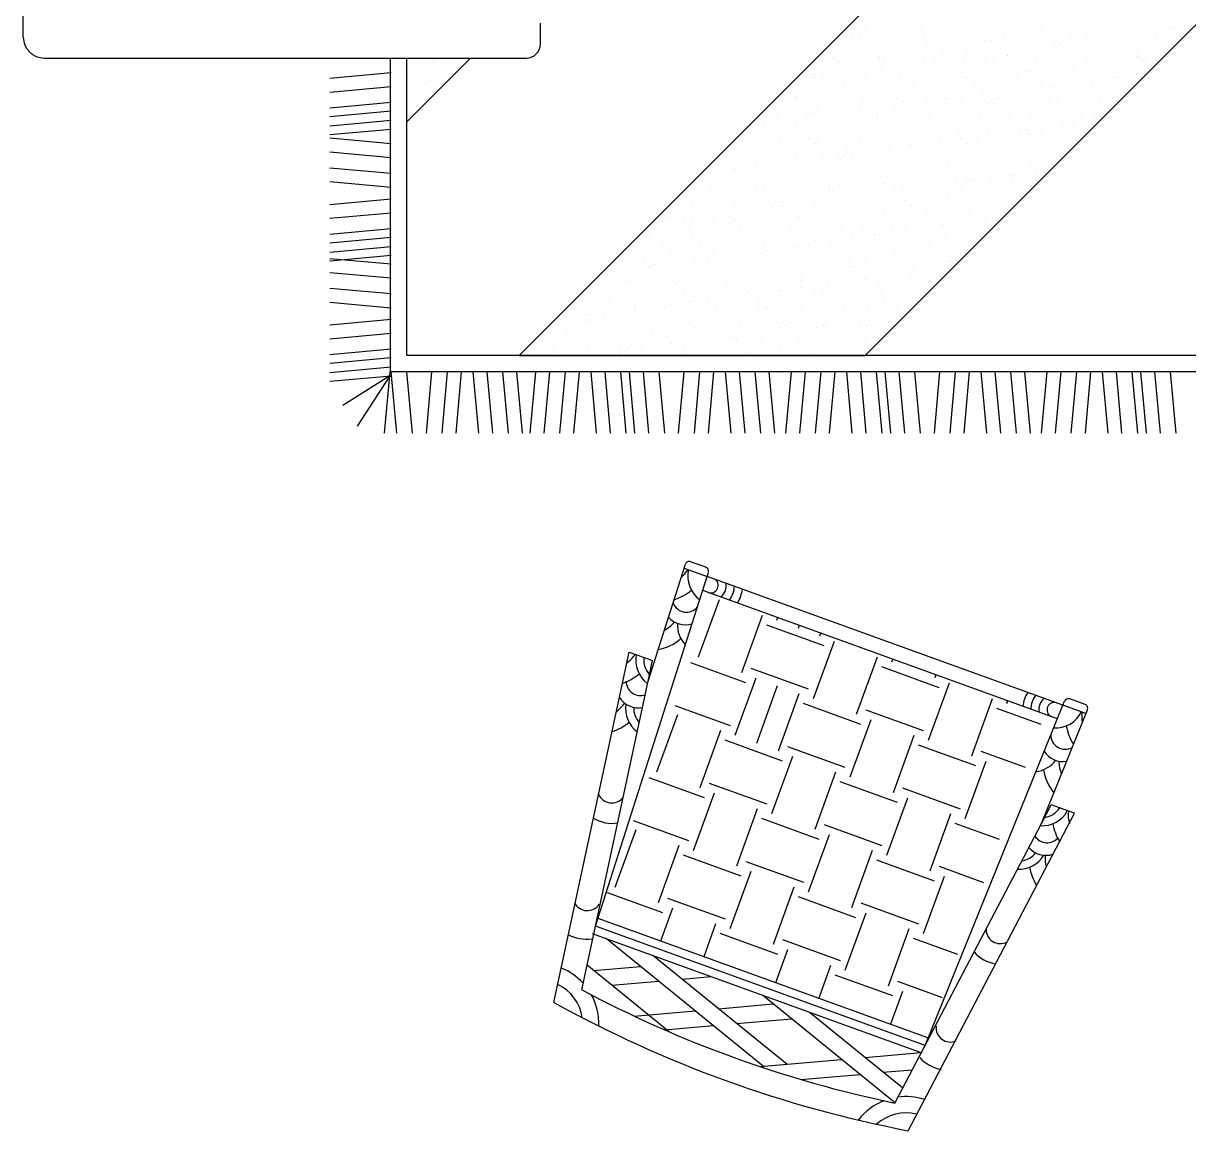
# Model space of a CAD drawing. Extents: x -42728 to 99010, y -18674 to 47645.
# Drawn here: x -37134 to -35704, y -13377 to -12019 of the extents above; entities that cross this region are included whole.
import ezdxf

# ---------------------------------------------------------------- set-up
doc = ezdxf.new("R2010")
doc.units = 0
doc.header["$LTSCALE"] = 100
doc.header["$MEASUREMENT"] = 0
doc.layers.get('0').update_dxf_attribs({"linetype": 'CONTINUOUS'})
doc.layers.add('家具', color=223, linetype='CONTINUOUS')

# ---------------------------------------------------------------- blocks, each defined once
blk = doc.blocks.new('A$C78C3025F')
at = {"layer": '家具', "color": 3}
for p, q in [((0, 1341.1), (0, 3261.1)), ((634.3, 1332.5), (634.3, 1358.3)), ((25.7, 1315.4), (617.1, 1315.4)), ((766.3, 551.4), (812.1, 694.6)), ((810.6, 690), (838.8, 679.8)), ((837.3, 691), (818.5, 697.8)), ((701.7, 250.9), (838.8, 679.8)), ((838.8, 679.8), (840.4, 684.7)), ((838.8, 679.8), (840.4, 684.7)), ((1275.1, 521.9), (838.8, 679.8)), ((1268.4, 505.2), (833.3, 662.6)), ((853.3, 651), (827.8, 580.5)), ((906.2, 631.9), (880.7, 561.4)), ((925.2, 629.4), (923.8, 625.5)), ((982.4, 594.4), (911.8, 619.9)), ((951.7, 619.8), (950.3, 615.9)), ((978.1, 610.2), (976.7, 606.4)), ((650.8, 157.2), (743.2, 586.8)), ((743.2, 586.8), (771.7, 576.5)), ((994.4, 600), (968.8, 529.5)), ((766.3, 551.4), (771.7, 576.5)), ((886.3, 549.4), (818.6, 573.9)), ((1047.3, 580.8), (1021.7, 510.3)), ((1066.3, 578.3), (1064.9, 574.5)), ((963.2, 541.5), (892.7, 567)), ((1123.4, 543.3), (1052.9, 568.8)), ((1119.2, 559.2), (1117.8, 555.3)), ((684.9, 172.8), (766.3, 551.4)), ((898.3, 555), (872.8, 484.5)), ((924.8, 545.4), (899.2, 474.9)), ((1135.4, 548.9), (1109.9, 478.4)), ((951.2, 535.8), (925.7, 465.3)), ((1188.3, 529.8), (1162.8, 459.3)), ((1302.2, 522.7), (1283.4, 529.5)), ((867.2, 496.5), (799.4, 521)), ((1027.4, 498.3), (956.8, 523.8)), ((1104.3, 490.4), (1033.7, 515.9)), ((1106, 104.5), (1275.1, 521.9)), ((1248.4, 498.1), (1193.9, 517.8)), ((1207.3, 527.3), (1205.9, 523.4)), ((1248.7, 376.8), (1305.2, 516.1)), ((1275.1, 521.9), (1277.1, 526.7)), ((1303.4, 511.7), (1275.1, 521.9)), ((802.3, 510), (776.7, 439.5)), ((1039.4, 503.9), (1013.8, 433.4)), ((855.2, 490.8), (829.6, 420.3)), ((931.3, 453.3), (860.8, 478.8)), ((1092.3, 484.8), (1066.7, 414.3)), ((1168.4, 447.3), (1097.9, 472.8)), ((943.3, 458.9), (917.8, 388.4)), ((1008.2, 445.4), (937.7, 470.9)), ((1229.3, 445.2), (1174.8, 464.9)), ((1180.4, 452.9), (1154.9, 382.4)), ((835.3, 408.3), (767.5, 432.8)), ((996.2, 439.8), (970.7, 369.3)), ((912.2, 400.4), (841.6, 425.9)), ((1072.4, 402.3), (1001.8, 427.8)), ((1149.3, 394.4), (1078.7, 419.9)), ((847.3, 413.9), (821.7, 343.4)), ((1084.4, 407.9), (1058.8, 337.4)), ((900.2, 394.8), (874.6, 324.3)), ((1085.1, 0), (1289.1, 389.2)), ((1137.3, 388.7), (1111.7, 318.2)), ((1248.7, 376.8), (1260.6, 399.5)), ((1289.1, 389.2), (1260.6, 399.5)), ((816.1, 355.4), (748.4, 379.9)), ((976.3, 357.3), (905.8, 382.8)), ((1053.2, 349.4), (982.7, 374.9)), ((1068.9, 33.8), (1248.7, 376.8)), ((1197.4, 357), (1142.9, 376.7)), ((751.2, 368.9), (725.7, 298.4)), ((988.3, 362.9), (962.8, 292.4)), ((804.1, 349.8), (778.6, 279.3)), ((1041.2, 343.7), (1015.7, 273.2)), ((880.3, 312.3), (809.7, 337.8)), ((957.2, 304.4), (886.6, 329.9)), ((1117.4, 306.2), (1046.8, 331.7)), ((892.3, 317.9), (866.7, 247.4)), ((1178.2, 304.1), (1123.7, 323.8)), ((1129.4, 311.8), (1103.8, 241.3)), ((784.2, 267.3), (716.5, 291.8)), ((945.2, 298.7), (919.6, 228.2)), ((1021.3, 261.2), (950.8, 286.7)), ((796.2, 272.9), (781.6, 232.6)), ((861.1, 259.4), (790.6, 284.9)), ((1098.2, 253.3), (1027.7, 278.9)), ((1109.4, 113.9), (705.1, 260.3)), ((1033.3, 266.8), (1007.8, 196.3)), ((1106, 104.5), (701.7, 250.9)), ((849.1, 253.7), (834.5, 213.4)), ((1086.2, 247.7), (1060.7, 177.2)), ((1102.6, 95.1), (698.3, 241.5)), ((907.9, 78.9), (714.9, 235.5)), ((925.3, 216.2), (854.7, 241.7)), ((1002.2, 208.3), (931.6, 233.9)), ((1146.3, 216), (1091.8, 235.7)), ((936.6, 81.4), (772.2, 214.7)), ((937.3, 221.8), (922.7, 181.5)), ((792.3, 121.2), (691.4, 203)), ((699.5, 196.4), (756.9, 201.4)), ((990.2, 202.7), (975.6, 162.4)), ((807.9, 185.8), (843.6, 188.9)), ((1066.3, 165.2), (995.8, 190.7)), ((721.9, 178.3), (779.2, 183.3)), ((1127.2, 163.1), (1072.7, 182.8)), ((1068.3, 34.9), (906.5, 166.1)), ((1078.3, 170.8), (1063.7, 130.5)), ((749.3, 140.5), (823.9, 147)), ((852.6, 149.5), (919.7, 155.4)), ((1078.6, 52.3), (963.8, 145.4)), ((786.5, 123.7), (846.3, 128.9)), ((875, 131.4), (942.1, 137.2)), ((903.7, 78.6), (1003.7, 87.3)), ((1032.4, 89.8), (1101, 95.7)), ((1054.7, 71.6), (1090.4, 74.7)), ((953.5, 62.8), (1026.1, 69.1))]:
    blk.add_line(p, q, dxfattribs=at)
at = {"layer": '家具', "color": 3, "linetype": 'ByBlock'}
for p, q in [((1287.6, 1630.2), (608.2, 950.8)), ((1032.5, 950.8), (1711.8, 1630.2)), ((1016.1, 1352.9), (1016.1, 1352.9)), ((1032.4, 1355.1), (1032.4, 1355.1)), ((1048.8, 1354.6), (1048.8, 1354.6)), ((1085.9, 1357.1), (1085.9, 1357.1)), ((1101.1, 1355.3), (1101.1, 1355.3)), ((1152.3, 1355), (1152.3, 1355)), ((1166, 1356.4), (1166, 1356.4)), ((1169.6, 1353), (1169.6, 1353)), ((1206.3, 1357), (1206.3, 1357)), ((1247.2, 1354.6), (1247.2, 1354.6)), ((1258.7, 1357.7), (1258.7, 1357.7)), ((1309.8, 1357.4), (1309.8, 1357.4)), ((1327.2, 1353.9), (1327.2, 1353.9)), ((1330.9, 1350.5), (1330.9, 1350.5)), ((1347.1, 1344.7), (1347.1, 1344.7)), ((1357.6, 1346.1), (1357.6, 1346.1)), ((1373.8, 1348.2), (1373.8, 1348.2)), ((1401, 1351.8), (1401, 1351.8)), ((1408.4, 1352.2), (1408.4, 1352.2)), ((1411.4, 1353.2), (1411.4, 1353.2)), ((1427.6, 1355.3), (1427.6, 1355.3)), ((1015.7, 1341.5), (1015.7, 1341.5)), ((1023, 1334.8), (1023, 1334.8)), ((1025.8, 1339.5), (1025.8, 1339.5)), ((1074.2, 1334.6), (1074.2, 1334.6)), ((1078, 1341.6), (1078, 1341.6)), ((1105.8, 1338.8), (1105.8, 1338.8)), ((1109.5, 1335.4), (1109.5, 1335.4)), ((1128.2, 1336.5), (1128.2, 1336.5)), ((1140.3, 1341.7), (1140.3, 1341.7)), ((1180.5, 1337.2), (1180.5, 1337.2)), ((1187, 1337.1), (1187, 1337.1)), ((1202.6, 1341.8), (1202.6, 1341.8)), ((1231.7, 1337), (1231.7, 1337)), ((1239.5, 1330.5), (1239.5, 1330.5)), ((1249.9, 1331.9), (1249.9, 1331.9)), ((1264.9, 1341.9), (1264.9, 1341.9)), ((1266.1, 1334), (1266.1, 1334)), ((1267.1, 1336.4), (1267.1, 1336.4)), ((1270.8, 1333), (1270.8, 1333)), ((1285.7, 1338.9), (1285.7, 1338.9)), ((1293.3, 1337.6), (1293.3, 1337.6)), ((1303.7, 1339), (1303.7, 1339)), ((1320, 1341.1), (1320, 1341.1)), ((1327.2, 1342), (1327.2, 1342)), ((1338.1, 1339.6), (1338.1, 1339.6)), ((1348.3, 1334.6), (1348.3, 1334.6)), ((1389.2, 1339.3), (1389.2, 1339.3)), ((1389.4, 1342.2), (1389.4, 1342.2)), ((450.5, 930.8), (450.5, 1315.4)), ((470.5, 950.8), (470.5, 1315.4)), ((548.5, 1315.4), (470.5, 1237.4)), ((470.5, 1315.4), (548.5, 1315.4)), ((470.5, 1237.4), (470.5, 1315.4)), ((494.8, 1315.2), (494.8, 1315.2)), ((993.1, 1316.1), (993.1, 1316.1)), ((1045.7, 1321.3), (1045.7, 1321.3)), ((1049.4, 1317.9), (1049.4, 1317.9)), ((1050, 1316.1), (1050, 1316.1)), ((1055.4, 1316.2), (1055.4, 1316.2)), ((1102.4, 1316.7), (1102.4, 1316.7)), ((1117.7, 1316.3), (1117.7, 1316.3)), ((1126.9, 1319.5), (1126.9, 1319.5)), ((1131.8, 1316.4), (1131.8, 1316.4)), ((1142.2, 1317.7), (1142.2, 1317.7)), ((1153.6, 1316.5), (1153.6, 1316.5)), ((1158.5, 1319.9), (1158.5, 1319.9)), ((1179.9, 1316.4), (1179.9, 1316.4)), ((1185.6, 1323.4), (1185.6, 1323.4)), ((1196, 1324.8), (1196, 1324.8)), ((1206.9, 1318.8), (1206.9, 1318.8)), ((1207.6, 1318.4), (1207.6, 1318.4)), ((1210.6, 1315.4), (1210.6, 1315.4)), ((1212.3, 1327), (1212.3, 1327)), ((1242.2, 1316.6), (1242.2, 1316.6)), ((1259.9, 1319.1), (1259.9, 1319.1)), ((1288.2, 1317), (1288.2, 1317)), ((1304.5, 1316.7), (1304.5, 1316.7)), ((1311.1, 1318.9), (1311.1, 1318.9)), ((1365.1, 1320.8), (1365.1, 1320.8)), ((1366.8, 1316.8), (1366.8, 1316.8)), ((1368.2, 1316.4), (1368.2, 1316.4)), ((472.3, 1307.3), (472.3, 1307.3)), ((501.9, 1311.1), (501.9, 1311.1)), ((503.3, 1309.8), (503.3, 1309.8)), ((505.6, 1307.7), (505.6, 1307.7)), ((523.4, 1307), (523.4, 1307)), ((985.6, 1303.7), (985.6, 1303.7)), ((996, 1314.1), (996, 1314.1)), ((1001.5, 1310.7), (1001.5, 1310.7)), ((1024.1, 1302.2), (1024.1, 1302.2)), ((1034.5, 1303.6), (1034.5, 1303.6)), ((1050.8, 1305.7), (1050.8, 1305.7)), ((1063.8, 1310.8), (1063.8, 1310.8)), ((1066.8, 1301.9), (1066.8, 1301.9)), ((1078, 1309.3), (1078, 1309.3)), ((1088.4, 1310.6), (1088.4, 1310.6)), ((1104.6, 1312.8), (1104.6, 1312.8)), ((1126.1, 1311), (1126.1, 1311)), ((1146.8, 1301.3), (1146.8, 1301.3)), ((1188.4, 1311.1), (1188.4, 1311.1)), ((1250.7, 1311.2), (1250.7, 1311.2)), ((1312.9, 1311.3), (1312.9, 1311.3)), ((1339.3, 1301), (1339.3, 1301)), ((1371.9, 1313), (1371.9, 1313)), ((1375.2, 1311.4), (1375.2, 1311.4)), ((375.8, 1290.8), (451.2, 1297.6)), ((471.4, 1290.4), (471.4, 1290.4)), ((499.3, 1288.5), (499.3, 1288.5)), ((523, 1291.8), (523, 1291.8)), ((969.6, 1291.3), (969.6, 1291.3)), ((970.3, 1295.1), (970.3, 1295.1)), ((971.9, 1295.6), (971.9, 1295.6)), ((980.7, 1296.5), (980.7, 1296.5)), ((989.3, 1300.3), (989.3, 1300.3)), ((997, 1298.6), (997, 1298.6)), ((1024.3, 1296.3), (1024.3, 1296.3)), ((1031.9, 1291.4), (1031.9, 1291.4)), ((1075.4, 1296), (1075.4, 1296)), ((1094.2, 1291.5), (1094.2, 1291.5)), ((1129.4, 1298), (1129.4, 1298)), ((1150.5, 1297.9), (1150.5, 1297.9)), ((1156.5, 1291.6), (1156.5, 1291.6)), ((1181.8, 1298.7), (1181.8, 1298.7)), ((1218.7, 1291.7), (1218.7, 1291.7)), ((1228, 1299.5), (1228, 1299.5)), ((1232.9, 1298.4), (1232.9, 1298.4)), ((1281, 1291.8), (1281, 1291.8)), ((1287, 1300.4), (1287, 1300.4)), ((1308.1, 1298.8), (1308.1, 1298.8)), ((1311.7, 1295.4), (1311.7, 1295.4)), ((1311.7, 1288.3), (1311.7, 1288.3)), ((1322.2, 1289.6), (1322.2, 1289.6)), ((1338.4, 1291.8), (1338.4, 1291.8)), ((1343.3, 1292), (1343.3, 1292)), ((1365.6, 1295.4), (1365.6, 1295.4)), ((1376, 1296.7), (1376, 1296.7)), ((375.8, 1273.7), (451.2, 1280.5)), ((477.7, 1282), (477.7, 1282)), ((494, 1284.2), (494, 1284.2)), ((946.1, 1275.8), (946.1, 1275.8)), ((997.3, 1275.6), (997.3, 1275.6)), ((1006.7, 1284.4), (1006.7, 1284.4)), ((1051.3, 1277.5), (1051.3, 1277.5)), ((1086.7, 1283.7), (1086.7, 1283.7)), ((1090.4, 1280.3), (1090.4, 1280.3)), ((1103.7, 1278.2), (1103.7, 1278.2)), ((1154.8, 1278), (1154.8, 1278)), ((1167.9, 1281.9), (1167.9, 1281.9)), ((1204.1, 1274.1), (1204.1, 1274.1)), ((1208.8, 1279.9), (1208.8, 1279.9)), ((1214.5, 1275.5), (1214.5, 1275.5)), ((1230.7, 1277.6), (1230.7, 1277.6)), ((1247.9, 1281.3), (1247.9, 1281.3)), ((1251.6, 1277.9), (1251.6, 1277.9)), ((1257.9, 1281.2), (1257.9, 1281.2)), ((1261.2, 1280.6), (1261.2, 1280.6)), ((1268.3, 1282.6), (1268.3, 1282.6)), ((1284.6, 1284.7), (1284.6, 1284.7)), ((1312.3, 1280.3), (1312.3, 1280.3)), ((1329.1, 1279.5), (1329.1, 1279.5)), ((375.8, 1254.4), (451.2, 1261.2)), ((473.5, 1268.7), (473.5, 1268.7)), ((946.5, 1266.8), (946.5, 1266.8)), ((947, 1265.9), (947, 1265.9)), ((955.4, 1260.5), (955.4, 1260.5)), ((1009.3, 1266), (1009.3, 1266)), ((1017.7, 1260.7), (1017.7, 1260.7)), ((1026.6, 1266.2), (1026.6, 1266.2)), ((1030.3, 1262.8), (1030.3, 1262.8)), ((1071.5, 1266.1), (1071.5, 1266.1)), ((1080, 1260.8), (1080, 1260.8)), ((1096.4, 1259.9), (1096.4, 1259.9)), ((1106.8, 1261.3), (1106.8, 1261.3)), ((1107.8, 1264.4), (1107.8, 1264.4)), ((1123.1, 1263.4), (1123.1, 1263.4)), ((1130.7, 1259.5), (1130.7, 1259.5)), ((1133.8, 1266.3), (1133.8, 1266.3)), ((1142.3, 1260.9), (1142.3, 1260.9)), ((1150.2, 1267), (1150.2, 1267)), ((1160.6, 1268.4), (1160.6, 1268.4)), ((1176.9, 1270.5), (1176.9, 1270.5)), ((1183, 1260.1), (1183, 1260.1)), ((1187.8, 1263.7), (1187.8, 1263.7)), ((1191.5, 1260.3), (1191.5, 1260.3)), ((1196.1, 1266.4), (1196.1, 1266.4)), ((1204.5, 1261), (1204.5, 1261)), ((1234.2, 1259.9), (1234.2, 1259.9)), ((1258.4, 1266.5), (1258.4, 1266.5)), ((1266.8, 1261.1), (1266.8, 1261.1)), ((1269, 1261.9), (1269, 1261.9)), ((1288.2, 1261.8), (1288.2, 1261.8)), ((1320.7, 1266.6), (1320.7, 1266.6)), ((1329.1, 1261.2), (1329.1, 1261.2)), ((1340.6, 1262.5), (1340.6, 1262.5)), ((375.8, 1243.7), (451.2, 1250.5)), ((482.7, 1256), (482.7, 1256)), ((919.1, 1255.1), (919.1, 1255.1)), ((966.5, 1248.6), (966.5, 1248.6)), ((970.1, 1245.2), (970.1, 1245.2)), ((973.2, 1257.1), (973.2, 1257.1)), ((988.7, 1245.7), (988.7, 1245.7)), ((999.1, 1247.1), (999.1, 1247.1)), ((1015.4, 1249.3), (1015.4, 1249.3)), ((1025.5, 1257.8), (1025.5, 1257.8)), ((1042.6, 1252.8), (1042.6, 1252.8)), ((1047.7, 1246.8), (1047.7, 1246.8)), ((1053, 1254.2), (1053, 1254.2)), ((1069.2, 1256.3), (1069.2, 1256.3)), ((1076.7, 1257.5), (1076.7, 1257.5)), ((1127.7, 1246.1), (1127.7, 1246.1)), ((1208.9, 1244.4), (1208.9, 1244.4)), ((1288.9, 1243.7), (1288.9, 1243.7)), ((375.8, 1232.3), (451.2, 1239.1)), ((891.5, 1232.9), (891.5, 1232.9)), ((895, 1236.6), (895, 1236.6)), ((906.3, 1231), (906.3, 1231)), ((907.7, 1235.1), (907.7, 1235.1)), ((923.5, 1241.1), (923.5, 1241.1)), ((934.9, 1238.7), (934.9, 1238.7)), ((945.3, 1240), (945.3, 1240)), ((947.4, 1237.3), (947.4, 1237.3)), ((961.6, 1242.2), (961.6, 1242.2)), ((985.8, 1241.2), (985.8, 1241.2)), ((987.5, 1229.3), (987.5, 1229.3)), ((998.5, 1237.1), (998.5, 1237.1)), ((1048, 1241.3), (1048, 1241.3)), ((1052.6, 1239), (1052.6, 1239)), ((1104.9, 1239.7), (1104.9, 1239.7)), ((1110.3, 1241.4), (1110.3, 1241.4)), ((1131.4, 1242.8), (1131.4, 1242.8)), ((1156.1, 1239.4), (1156.1, 1239.4)), ((1172.6, 1241.5), (1172.6, 1241.5)), ((1210.1, 1241.4), (1210.1, 1241.4)), ((1234.9, 1241.7), (1234.9, 1241.7)), ((1262.4, 1242), (1262.4, 1242)), ((1276.4, 1231.8), (1276.4, 1231.8)), ((1286.8, 1233.2), (1286.8, 1233.2)), ((1292.6, 1240.3), (1292.6, 1240.3)), ((1297.2, 1241.8), (1297.2, 1241.8)), ((1303, 1235.3), (1303, 1235.3)), ((1313.6, 1241.8), (1313.6, 1241.8)), ((375.8, 1221.6), (451.2, 1228.4)), ((375.8, 1217.4), (451.2, 1210.6)), ((900.8, 1215.7), (900.8, 1215.7)), ((910, 1227.7), (910, 1227.7)), ((920.4, 1216.6), (920.4, 1216.6)), ((963.1, 1215.8), (963.1, 1215.8)), ((974.4, 1218.6), (974.4, 1218.6)), ((1025.4, 1215.9), (1025.4, 1215.9)), ((1026.8, 1219.2), (1026.8, 1219.2)), ((1067.6, 1228.6), (1067.6, 1228.6)), ((1071.3, 1225.2), (1071.3, 1225.2)), ((1077.9, 1219), (1077.9, 1219)), ((1087.7, 1216.1), (1087.7, 1216.1)), ((1132, 1220.9), (1132, 1220.9)), ((1148.8, 1226.8), (1148.8, 1226.8)), ((1150, 1216.2), (1150, 1216.2)), ((1168.7, 1217.6), (1168.7, 1217.6)), ((1179.1, 1219), (1179.1, 1219)), ((1184.3, 1221.6), (1184.3, 1221.6)), ((1195.3, 1221.2), (1195.3, 1221.2)), ((1212.3, 1216.3), (1212.3, 1216.3)), ((1222.5, 1224.7), (1222.5, 1224.7)), ((1228.8, 1226.1), (1228.8, 1226.1)), ((1232.5, 1222.8), (1232.5, 1222.8)), ((1232.9, 1226.1), (1232.9, 1226.1)), ((1235.5, 1221.3), (1235.5, 1221.3)), ((1249.2, 1228.2), (1249.2, 1228.2)), ((1274.5, 1216.4), (1274.5, 1216.4)), ((1289.5, 1223.3), (1289.5, 1223.3)), ((909.3, 1210.3), (909.3, 1210.3)), ((927.4, 1211.7), (927.4, 1211.7)), ((971.6, 1210.5), (971.6, 1210.5)), ((1007.4, 1211), (1007.4, 1211)), ((1011.1, 1207.7), (1011.1, 1207.7)), ((1033.8, 1210.6), (1033.8, 1210.6)), ((1061, 1203.5), (1061, 1203.5)), ((1071.4, 1204.8), (1071.4, 1204.8)), ((1087.7, 1207), (1087.7, 1207)), ((1088.7, 1209.3), (1088.7, 1209.3)), ((1096.1, 1210.7), (1096.1, 1210.7)), ((1106.2, 1201.1), (1106.2, 1201.1)), ((1114.8, 1210.6), (1114.8, 1210.6)), ((1125.3, 1211.9), (1125.3, 1211.9)), ((1141.5, 1214.1), (1141.5, 1214.1)), ((1157.3, 1200.9), (1157.3, 1200.9)), ((1158.4, 1210.8), (1158.4, 1210.8)), ((1168.7, 1208.6), (1168.7, 1208.6)), ((1172.4, 1205.2), (1172.4, 1205.2)), ((1211.4, 1202.8), (1211.4, 1202.8)), ((1220.7, 1210.9), (1220.7, 1210.9)), ((1249.9, 1206.8), (1249.9, 1206.8)), ((1263.7, 1203.5), (1263.7, 1203.5)), ((1283, 1211), (1283, 1211)), ((375.8, 1200.3), (451.2, 1193.5)), ((867.3, 1194.2), (867.3, 1194.2)), ((877.4, 1190.9), (877.4, 1190.9)), ((896.3, 1198.1), (896.3, 1198.1)), ((939.6, 1191), (939.6, 1191)), ((947.3, 1193.5), (947.3, 1193.5)), ((948.6, 1198.8), (948.6, 1198.8)), ((951, 1190.1), (951, 1190.1)), ((953.3, 1189.3), (953.3, 1189.3)), ((963.7, 1190.7), (963.7, 1190.7)), ((980, 1192.8), (980, 1192.8)), ((999.8, 1198.5), (999.8, 1198.5)), ((1001.9, 1191.1), (1001.9, 1191.1)), ((1007.2, 1196.4), (1007.2, 1196.4)), ((1017.6, 1197.8), (1017.6, 1197.8)), ((1028.5, 1191.7), (1028.5, 1191.7)), ((1033.8, 1199.9), (1033.8, 1199.9)), ((1053.8, 1200.5), (1053.8, 1200.5)), ((1064.2, 1191.2), (1064.2, 1191.2)), ((1108.6, 1191), (1108.6, 1191)), ((1112.3, 1187.6), (1112.3, 1187.6)), ((1126.5, 1191.3), (1126.5, 1191.3)), ((1188.8, 1191.5), (1188.8, 1191.5)), ((1189.8, 1189.3), (1189.8, 1189.3)), ((1251.1, 1191.6), (1251.1, 1191.6)), ((1269.8, 1188.6), (1269.8, 1188.6)), ((375.8, 1181), (451.2, 1174.2)), ((845.7, 1175.1), (845.7, 1175.1)), ((856.1, 1176.5), (856.1, 1176.5)), ((870.5, 1178.3), (870.5, 1178.3)), ((872.3, 1178.6), (872.3, 1178.6)), ((887.2, 1175.9), (887.2, 1175.9)), ((890.9, 1172.6), (890.9, 1172.6)), ((899.5, 1182.2), (899.5, 1182.2)), ((909.9, 1183.6), (909.9, 1183.6)), ((921.7, 1178.1), (921.7, 1178.1)), ((926.2, 1185.7), (926.2, 1185.7)), ((968.4, 1174.2), (968.4, 1174.2)), ((975.7, 1180), (975.7, 1180)), ((1028, 1180.7), (1028, 1180.7)), ((1048.4, 1173.5), (1048.4, 1173.5)), ((1079.2, 1180.4), (1079.2, 1180.4)), ((1133.2, 1182.4), (1133.2, 1182.4)), ((1185.6, 1183.1), (1185.6, 1183.1)), ((1236.7, 1182.8), (1236.7, 1182.8)), ((1241, 1175.4), (1241, 1175.4)), ((1251.4, 1176.8), (1251.4, 1176.8)), ((375.8, 1163.9), (451.2, 1157.1)), ((827.1, 1158.4), (827.1, 1158.4)), ((854.7, 1165.5), (854.7, 1165.5)), ((863.1, 1160.2), (863.1, 1160.2)), ((897.5, 1159.6), (897.5, 1159.6)), ((917, 1165.6), (917, 1165.6)), ((925.4, 1160.3), (925.4, 1160.3)), ((949.9, 1160.2), (949.9, 1160.2)), ((979.3, 1165.8), (979.3, 1165.8)), ((987.7, 1160.4), (987.7, 1160.4)), ((1001.1, 1160), (1001.1, 1160)), ((1041.6, 1165.9), (1041.6, 1165.9)), ((1050, 1160.5), (1050, 1160.5)), ((1052.1, 1170.1), (1052.1, 1170.1)), ((1055.1, 1161.9), (1055.1, 1161.9)), ((1103.8, 1166), (1103.8, 1166)), ((1107.4, 1162.6), (1107.4, 1162.6)), ((1112.3, 1160.6), (1112.3, 1160.6)), ((1129.6, 1171.7), (1129.6, 1171.7)), ((1133.3, 1161.2), (1133.3, 1161.2)), ((1143.7, 1162.6), (1143.7, 1162.6)), ((1158.6, 1162.4), (1158.6, 1162.4)), ((1160, 1164.7), (1160, 1164.7)), ((1166.1, 1166.1), (1166.1, 1166.1)), ((1174.6, 1160.7), (1174.6, 1160.7)), ((1187.1, 1168.3), (1187.1, 1168.3)), ((1197.5, 1169.7), (1197.5, 1169.7)), ((1209.7, 1171), (1209.7, 1171)), ((1212.6, 1164.3), (1212.6, 1164.3)), ((1213.4, 1167.6), (1213.4, 1167.6)), ((1213.8, 1171.8), (1213.8, 1171.8)), ((1228.4, 1166.2), (1228.4, 1166.2)), ((1236.8, 1160.8), (1236.8, 1160.8)), ((830.8, 1155), (830.8, 1155)), ((843.5, 1157.6), (843.5, 1157.6)), ((908.3, 1156.6), (908.3, 1156.6)), ((988.3, 1155.9), (988.3, 1155.9)), ((992, 1152.5), (992, 1152.5)), ((1025.6, 1147), (1025.6, 1147)), ((1036, 1148.4), (1036, 1148.4)), ((1052.3, 1150.5), (1052.3, 1150.5)), ((1069.5, 1154.2), (1069.5, 1154.2)), ((1079.4, 1154.1), (1079.4, 1154.1)), ((1089.9, 1155.5), (1089.9, 1155.5)), ((1106.1, 1157.6), (1106.1, 1157.6)), ((1134.5, 1143.8), (1134.5, 1143.8)), ((1149.6, 1153.5), (1149.6, 1153.5)), ((1153.2, 1150.1), (1153.2, 1150.1)), ((1186.8, 1144.5), (1186.8, 1144.5)), ((1230.8, 1151.7), (1230.8, 1151.7)), ((375.8, 1136), (451.2, 1142.8)), ((819.4, 1139.1), (819.4, 1139.1)), ((831.2, 1140.7), (831.2, 1140.7)), ((848.2, 1139.1), (848.2, 1139.1)), ((871.8, 1139.8), (871.8, 1139.8)), ((890.8, 1129.3), (890.8, 1129.3)), ((893.5, 1140.8), (893.5, 1140.8)), ((917.9, 1132.9), (917.9, 1132.9)), ((922.9, 1139.5), (922.9, 1139.5)), ((928.2, 1138.4), (928.2, 1138.4)), ((928.4, 1134.2), (928.4, 1134.2)), ((931.9, 1135), (931.9, 1135)), ((944.6, 1136.4), (944.6, 1136.4)), ((955.8, 1140.9), (955.8, 1140.9)), ((971.8, 1139.9), (971.8, 1139.9)), ((976.9, 1141.5), (976.9, 1141.5)), ((982.2, 1141.3), (982.2, 1141.3)), ((998.4, 1143.5), (998.4, 1143.5)), ((1009.4, 1136.6), (1009.4, 1136.6)), ((1018.1, 1141), (1018.1, 1141)), ((1029.3, 1142.1), (1029.3, 1142.1)), ((1080.4, 1141.1), (1080.4, 1141.1)), ((1080.5, 1141.9), (1080.5, 1141.9)), ((1089.4, 1135.9), (1089.4, 1135.9)), ((1093.1, 1132.5), (1093.1, 1132.5)), ((1142.6, 1141.3), (1142.6, 1141.3)), ((1170.6, 1134.1), (1170.6, 1134.1)), ((1204.9, 1141.4), (1204.9, 1141.4)), ((375.8, 1118.9), (451.2, 1125.7)), ((783.1, 1115.1), (783.1, 1115.1)), ((788, 1121.5), (788, 1121.5)), ((793.6, 1119.3), (793.6, 1119.3)), ((808.6, 1115.3), (808.6, 1115.3)), ((810.3, 1118.7), (810.3, 1118.7)), ((820.7, 1120.1), (820.7, 1120.1)), ((836.9, 1122.2), (836.9, 1122.2)), ((844.8, 1119.1), (844.8, 1119.1)), ((864.1, 1125.8), (864.1, 1125.8)), ((868.1, 1120.8), (868.1, 1120.8)), ((870.9, 1115.4), (870.9, 1115.4)), ((871.8, 1117.4), (871.8, 1117.4)), ((874.5, 1127.1), (874.5, 1127.1)), ((898.8, 1121), (898.8, 1121)), ((933.1, 1115.6), (933.1, 1115.6)), ((949.3, 1119), (949.3, 1119)), ((951.2, 1121.7), (951.2, 1121.7)), ((995.4, 1115.7), (995.4, 1115.7)), ((1002.3, 1121.4), (1002.3, 1121.4)), ((1029.3, 1118.4), (1029.3, 1118.4)), ((1033, 1115), (1033, 1115)), ((1056.3, 1123.4), (1056.3, 1123.4)), ((1057.7, 1115.8), (1057.7, 1115.8)), ((1108.7, 1124.1), (1108.7, 1124.1)), ((1110.5, 1116.6), (1110.5, 1116.6)), ((1120, 1115.9), (1120, 1115.9)), ((1159.9, 1123.8), (1159.9, 1123.8)), ((1178.4, 1115.4), (1178.4, 1115.4)), ((1182.3, 1116), (1182.3, 1116)), ((1190.5, 1115.9), (1190.5, 1115.9)), ((375.8, 1099.6), (451.2, 1106.4)), ((808, 1103.3), (808, 1103.3)), ((817, 1110), (817, 1110)), ((873, 1101.2), (873, 1101.2)), ((879.3, 1110.1), (879.3, 1110.1)), ((889.2, 1101.5), (889.2, 1101.5)), ((924.2, 1101), (924.2, 1101)), ((941.6, 1110.2), (941.6, 1110.2)), ((969.2, 1100.8), (969.2, 1100.8)), ((978.2, 1102.9), (978.2, 1102.9)), ((1003.9, 1110.3), (1003.9, 1110.3)), ((1030.6, 1103.6), (1030.6, 1103.6)), ((1066.1, 1110.4), (1066.1, 1110.4)), ((1070.7, 1101.2), (1070.7, 1101.2)), ((1081.7, 1103.4), (1081.7, 1103.4)), ((1097.9, 1104.8), (1097.9, 1104.8)), ((1108.3, 1106.1), (1108.3, 1106.1)), ((1124.6, 1108.3), (1124.6, 1108.3)), ((1128.4, 1110.5), (1128.4, 1110.5)), ((1135.7, 1105.3), (1135.7, 1105.3)), ((1151.7, 1111.9), (1151.7, 1111.9)), ((1162.1, 1113.2), (1162.1, 1113.2)), ((1190.7, 1110.6), (1190.7, 1110.6)), ((375.8, 1088.9), (451.2, 1095.7)), ((766.7, 1098.6), (766.7, 1098.6)), ((785.1, 1090.5), (785.1, 1090.5)), ((811.6, 1099.9), (811.6, 1099.9)), ((820.7, 1100.6), (820.7, 1100.6)), ((847.4, 1090.6), (847.4, 1090.6)), ((909.7, 1090.7), (909.7, 1090.7)), ((963.1, 1087), (963.1, 1087)), ((971.9, 1090.8), (971.9, 1090.8)), ((972.9, 1097.4), (972.9, 1097.4)), ((990.2, 1090.6), (990.2, 1090.6)), ((1000.6, 1092), (1000.6, 1092)), ((1016.9, 1094.1), (1016.9, 1094.1)), ((1034.2, 1091), (1034.2, 1091)), ((1044.1, 1097.7), (1044.1, 1097.7)), ((1050.4, 1099), (1050.4, 1099)), ((1054.5, 1099), (1054.5, 1099)), ((1096.5, 1091.1), (1096.5, 1091.1)), ((1130.4, 1098.3), (1130.4, 1098.3)), ((1134.1, 1095), (1134.1, 1095)), ((1158.8, 1091.2), (1158.8, 1091.2)), ((375.8, 1077.5), (451.2, 1084.3)), ((375.8, 1066.8), (451.2, 1073.6)), ((742.5, 1080.1), (742.5, 1080.1)), ((747.8, 1085.7), (747.8, 1085.7)), ((751.5, 1082.3), (751.5, 1082.3)), ((794.9, 1080.8), (794.9, 1080.8)), ((829, 1083.9), (829, 1083.9)), ((846, 1080.5), (846, 1080.5)), ((855.4, 1072.8), (855.4, 1072.8)), ((882.5, 1076.4), (882.5, 1076.4)), ((893, 1077.8), (893, 1077.8)), ((900.1, 1082.5), (900.1, 1082.5)), ((909.1, 1083.2), (909.1, 1083.2)), ((909.2, 1079.9), (909.2, 1079.9)), ((912.8, 1079.9), (912.8, 1079.9)), ((936.4, 1083.5), (936.4, 1083.5)), ((946.8, 1084.9), (946.8, 1084.9)), ((952.4, 1083.2), (952.4, 1083.2)), ((990.3, 1081.5), (990.3, 1081.5)), ((1003.6, 1082.9), (1003.6, 1082.9)), ((1057.6, 1084.9), (1057.6, 1084.9)), ((1070.3, 1080.8), (1070.3, 1080.8)), ((1074, 1077.4), (1074, 1077.4)), ((1110, 1085.5), (1110, 1085.5)), ((1151.5, 1079), (1151.5, 1079)), ((1161.1, 1085.3), (1161.1, 1085.3)), ((375.8, 1069.7), (451.2, 1062.9)), ((747.7, 1058.7), (747.7, 1058.7)), ((762.4, 1065.1), (762.4, 1065.1)), ((767.9, 1060.1), (767.9, 1060.1)), ((768.9, 1066.4), (768.9, 1066.4)), ((770.9, 1059.8), (770.9, 1059.8)), ((774.9, 1062.2), (774.9, 1062.2)), ((785.3, 1063.6), (785.3, 1063.6)), ((801.5, 1065.7), (801.5, 1065.7)), ((821.9, 1062), (821.9, 1062)), ((824.7, 1065.2), (824.7, 1065.2)), ((828.7, 1069.3), (828.7, 1069.3)), ((833.2, 1059.9), (833.2, 1059.9)), ((839.1, 1070.7), (839.1, 1070.7)), ((848.9, 1065.7), (848.9, 1065.7)), ((852.6, 1062.3), (852.6, 1062.3)), ((874.3, 1062.7), (874.3, 1062.7)), ((887, 1065.4), (887, 1065.4)), ((895.4, 1060), (895.4, 1060)), ((925.4, 1062.5), (925.4, 1062.5)), ((930.2, 1063.9), (930.2, 1063.9)), ((949.3, 1065.5), (949.3, 1065.5)), ((957.7, 1060.1), (957.7, 1060.1)), ((979.5, 1064.4), (979.5, 1064.4)), ((1010.2, 1063.2), (1010.2, 1063.2)), ((1011.6, 1065.6), (1011.6, 1065.6)), ((1013.9, 1059.9), (1013.9, 1059.9)), ((1020, 1060.2), (1020, 1060.2)), ((1031.8, 1065.1), (1031.8, 1065.1)), ((1073.9, 1065.7), (1073.9, 1065.7)), ((1082.3, 1060.3), (1082.3, 1060.3)), ((1083, 1064.8), (1083, 1064.8)), ((1091.4, 1061.5), (1091.4, 1061.5)), ((1136.1, 1065.8), (1136.1, 1065.8)), ((1137, 1066.8), (1137, 1066.8)), ((375.8, 1052.5), (451.2, 1045.8)), ((708.8, 1048.8), (708.8, 1048.8)), ((721, 1055.2), (721, 1055.2)), ((731.5, 1056.5), (731.5, 1056.5)), ((788.8, 1048.1), (788.8, 1048.1)), ((792.5, 1044.8), (792.5, 1044.8)), ((870, 1046.4), (870, 1046.4)), ((901.3, 1044), (901.3, 1044)), ((950.1, 1045.7), (950.1, 1045.7)), ((953.7, 1044.6), (953.7, 1044.6)), ((1004.8, 1044.4), (1004.8, 1044.4)), ((1031.3, 1043.9), (1031.3, 1043.9)), ((1035.3, 1044.7), (1035.3, 1044.7)), ((1058.9, 1046.3), (1058.9, 1046.3)), ((1062.5, 1048.3), (1062.5, 1048.3)), ((1072.9, 1049.7), (1072.9, 1049.7)), ((1089.2, 1051.8), (1089.2, 1051.8)), ((1111.2, 1047), (1111.2, 1047)), ((1116.3, 1055.4), (1116.3, 1055.4)), ((1126.7, 1056.8), (1126.7, 1056.8)), ((375.8, 1033.3), (451.2, 1026.5)), ((728.7, 1030.6), (728.7, 1030.6)), ((739, 1040.3), (739, 1040.3)), ((743.8, 1041.6), (743.8, 1041.6)), ((796.1, 1042.3), (796.1, 1042.3)), ((801.2, 1040.4), (801.2, 1040.4)), ((847.3, 1042), (847.3, 1042)), ((863.5, 1040.5), (863.5, 1040.5)), ((925.8, 1040.6), (925.8, 1040.6)), ((927.7, 1030.6), (927.7, 1030.6)), ((953.7, 1042.3), (953.7, 1042.3)), ((954.8, 1034.1), (954.8, 1034.1)), ((965.2, 1035.5), (965.2, 1035.5)), ((981.5, 1037.7), (981.5, 1037.7)), ((988.1, 1040.8), (988.1, 1040.8)), ((1008.7, 1041.2), (1008.7, 1041.2)), ((1019.1, 1042.6), (1019.1, 1042.6)), ((1050.4, 1040.9), (1050.4, 1040.9)), ((1111.3, 1043.2), (1111.3, 1043.2)), ((1112.7, 1041), (1112.7, 1041)), ((1115, 1039.9), (1115, 1039.9)), ((375.8, 1016.1), (451.2, 1009.3)), ((716.3, 1014.9), (716.3, 1014.9)), ((718, 1021.8), (718, 1021.8)), ((732.4, 1027.2), (732.4, 1027.2)), ((769.2, 1021.6), (769.2, 1021.6)), ((778.6, 1015.1), (778.6, 1015.1)), ((809.9, 1028.8), (809.9, 1028.8)), ((820, 1016.4), (820, 1016.4)), ((823.2, 1023.5), (823.2, 1023.5)), ((840.9, 1015.2), (840.9, 1015.2)), ((847.2, 1020), (847.2, 1020)), ((857.6, 1021.3), (857.6, 1021.3)), ((873.8, 1023.5), (873.8, 1023.5)), ((875.5, 1024.2), (875.5, 1024.2)), ((889.9, 1028.1), (889.9, 1028.1)), ((893.6, 1024.8), (893.6, 1024.8)), ((901, 1027.1), (901, 1027.1)), ((903.2, 1015.3), (903.2, 1015.3)), ((911.4, 1028.4), (911.4, 1028.4)), ((926.7, 1023.9), (926.7, 1023.9)), ((965.5, 1015.4), (965.5, 1015.4)), ((971.1, 1026.4), (971.1, 1026.4)), ((980.7, 1025.9), (980.7, 1025.9)), ((1027.7, 1015.5), (1027.7, 1015.5)), ((1033.1, 1026.5), (1033.1, 1026.5)), ((1051.2, 1025.7), (1051.2, 1025.7)), ((1054.9, 1022.3), (1054.9, 1022.3)), ((1084.2, 1026.3), (1084.2, 1026.3)), ((1090, 1015.6), (1090, 1015.6)), ((672.3, 1009.7), (672.3, 1009.7)), ((691, 1001.1), (691, 1001.1)), ((712.3, 1002.2), (712.3, 1002.2)), ((724.8, 1009.6), (724.8, 1009.6)), ((739.5, 1005.8), (739.5, 1005.8)), ((745.1, 1003), (745.1, 1003)), ((749.8, 1011.3), (749.8, 1011.3)), ((749.9, 1007.2), (749.9, 1007.2)), ((766.2, 1009.3), (766.2, 1009.3)), ((787, 1009.7), (787, 1009.7)), ((793.3, 1012.9), (793.3, 1012.9)), ((797.4, 1003.7), (797.4, 1003.7)), ((803.7, 1014.3), (803.7, 1014.3)), ((829.8, 1010.6), (829.8, 1010.6)), ((833.5, 1007.2), (833.5, 1007.2)), ((848.6, 1003.5), (848.6, 1003.5)), ((849.3, 1009.8), (849.3, 1009.8)), ((902.6, 1005.4), (902.6, 1005.4)), ((911, 1008.8), (911, 1008.8)), ((911.6, 1009.9), (911.6, 1009.9)), ((954.9, 1006.1), (954.9, 1006.1)), ((973.9, 1010), (973.9, 1010)), ((991.1, 1008.1), (991.1, 1008.1)), ((994.7, 1004.7), (994.7, 1004.7)), ((1006.1, 1005.8), (1006.1, 1005.8)), ((1036.2, 1010.1), (1036.2, 1010.1)), ((1060.1, 1007.8), (1060.1, 1007.8)), ((1072.3, 1006.4), (1072.3, 1006.4)), ((375.8, 988.3), (451.2, 995.1)), ((658.5, 995.1), (658.5, 995.1)), ((685.6, 998.7), (685.6, 998.7)), ((689.7, 993.7), (689.7, 993.7)), ((692.8, 990.1), (692.8, 990.1)), ((696.1, 1000.1), (696.1, 1000.1)), ((755.1, 990.2), (755.1, 990.2)), ((769.7, 993), (769.7, 993)), ((773.4, 989.6), (773.4, 989.6)), ((817.4, 990.3), (817.4, 990.3)), ((850.9, 991.3), (850.9, 991.3)), ((879.7, 990.4), (879.7, 990.4)), ((930.9, 990.6), (930.9, 990.6)), ((934.6, 987.2), (934.6, 987.2)), ((942, 990.6), (942, 990.6)), ((982, 987.3), (982, 987.3)), ((999.9, 988.3), (999.9, 988.3)), ((1004.2, 990.7), (1004.2, 990.7)), ((1012.1, 988.8), (1012.1, 988.8)), ((1027.1, 991.9), (1027.1, 991.9)), ((1034.3, 988), (1034.3, 988)), ((1037.5, 993.2), (1037.5, 993.2)), ((1053.8, 995.4), (1053.8, 995.4)), ((1066.5, 990.8), (1066.5, 990.8)), ((375.8, 971.2), (451.2, 977.9)), ((666.9, 982.6), (666.9, 982.6)), ((709.6, 975.5), (709.6, 975.5)), ((713.3, 972.1), (713.3, 972.1)), ((719.3, 983.3), (719.3, 983.3)), ((770.4, 983), (770.4, 983)), ((790.8, 973.7), (790.8, 973.7)), ((824.5, 985), (824.5, 985)), ((870.8, 973), (870.8, 973)), ((876, 972), (876, 972)), ((876.8, 985.6), (876.8, 985.6)), ((892.3, 974.1), (892.3, 974.1)), ((919.4, 977.7), (919.4, 977.7)), ((928, 985.4), (928, 985.4)), ((929.8, 979.1), (929.8, 979.1)), ((946.1, 981.2), (946.1, 981.2)), ((973.3, 984.8), (973.3, 984.8)), ((983.7, 986.2), (983.7, 986.2)), ((375.8, 951.9), (451.2, 958.7)), ((641.1, 962.8), (641.1, 962.8)), ((649.4, 957.9), (649.4, 957.9)), ((670.2, 964.7), (670.2, 964.7)), ((678.6, 959.4), (678.6, 959.4)), ((692.3, 962.6), (692.3, 962.6)), ((732.5, 964.9), (732.5, 964.9)), ((740.9, 959.5), (740.9, 959.5)), ((746.3, 964.5), (746.3, 964.5)), ((768.3, 957.8), (768.3, 957.8)), ((784.6, 960), (784.6, 960)), ((794.8, 965), (794.8, 965)), ((798.7, 965.2), (798.7, 965.2)), ((803.2, 959.6), (803.2, 959.6)), ((811.8, 963.5), (811.8, 963.5)), ((822.2, 964.9), (822.2, 964.9)), ((838.4, 967), (838.4, 967)), ((849.8, 964.9), (849.8, 964.9)), ((857, 965.1), (857, 965.1)), ((865.5, 959.7), (865.5, 959.7)), ((865.6, 970.6), (865.6, 970.6)), ((874.5, 969.6), (874.5, 969.6)), ((903.8, 966.9), (903.8, 966.9)), ((919.3, 965.2), (919.3, 965.2)), ((927.8, 959.8), (927.8, 959.8)), ((952, 971.2), (952, 971.2)), ((956.2, 967.5), (956.2, 967.5)), ((981.6, 965.3), (981.6, 965.3)), ((990, 959.9), (990, 959.9)), ((1007.4, 967.3), (1007.4, 967.3)), ((1032, 970.6), (1032, 970.6)), ((1035.7, 967.2), (1035.7, 967.2)), ((1043.9, 965.4), (1043.9, 965.4)), ((375.8, 941.2), (451.2, 948)), ((2768.2, 950.8), (470.5, 950.8)), ((608.2, 950.8), (1032.5, 950.8)), ((653.1, 954.5), (653.1, 954.5)), ((730.7, 956.2), (730.7, 956.2)), ((730.8, 952.9), (730.8, 952.9)), ((757.9, 956.4), (757.9, 956.4)), ((810.7, 955.5), (810.7, 955.5)), ((814.4, 952.1), (814.4, 952.1)), ((891.9, 953.7), (891.9, 953.7)), ((971.9, 953), (971.9, 953)), ((375.8, 929.8), (451.2, 936.6)), ((443, 855.4), (449.8, 930.8)), ((2788.2, 930.8), (450.5, 930.8)), ((458, 855.4), (451.2, 930.8)), ((477.3, 855.4), (470.5, 930.8)), ((494.4, 855.4), (501.2, 930.8)), ((513.7, 855.4), (520.4, 930.8)), ((530.8, 855.4), (537.6, 930.8)), ((558.6, 855.4), (551.9, 930.8)), ((575.8, 855.4), (569, 930.8)), ((595, 855.4), (588.3, 930.8)), ((612.2, 855.4), (605.4, 930.8)), ((621.7, 855.4), (628.5, 930.8)), ((638.9, 855.4), (645.7, 930.8)), ((658.2, 855.4), (664.9, 930.8)), ((675.3, 855.4), (682.1, 930.8)), ((703.1, 855.4), (696.3, 930.8)), ((720.3, 855.4), (713.5, 930.8)), ((739.5, 855.4), (732.8, 930.8)), ((750.2, 855.4), (743.5, 930.8)), ((767.4, 855.4), (760.6, 930.8)), ((786.7, 855.4), (779.9, 930.8)), ((803.8, 855.4), (810.6, 930.8)), ((823.1, 855.4), (829.8, 930.8)), ((840.2, 855.4), (847, 930.8)), ((868, 855.4), (861.3, 930.8)), ((885.2, 855.4), (878.4, 930.8)), ((904.4, 855.4), (897.7, 930.8)), ((921.6, 855.4), (914.8, 930.8)), ((935.4, 855.4), (942.2, 930.8)), ((952.5, 855.4), (959.3, 930.8)), ((971.8, 855.4), (978.6, 930.8)), ((988.9, 855.4), (995.7, 930.8)), ((1016.8, 855.4), (1010, 930.8)), ((1033.9, 855.4), (1027.1, 930.8)), ((1053.2, 855.4), (1046.4, 930.8)), ((1063.9, 855.4), (1057.1, 930.8)), ((1081, 855.4), (1074.2, 930.8)), ((1100.3, 855.4), (1093.5, 930.8)), ((1117.4, 855.4), (1124.2, 930.8)), ((1136.7, 855.4), (1143.5, 930.8)), ((1153.8, 855.4), (1160.6, 930.8)), ((1181.7, 855.4), (1174.9, 930.8)), ((1198.8, 855.4), (1192, 930.8)), ((1218.1, 855.4), (1211.3, 930.8)), ((1235.2, 855.4), (1228.4, 930.8)), ((1249, 855.4), (1255.8, 930.8)), ((1266.2, 855.4), (1272.9, 930.8)), ((1285.4, 855.4), (1292.2, 930.8)), ((1302.6, 855.4), (1309.4, 930.8)), ((1330.4, 855.4), (1323.6, 930.8)), ((1347.5, 855.4), (1340.8, 930.8)), ((1366.8, 855.4), (1360, 930.8)), ((1377.5, 855.4), (1370.7, 930.8)), ((1394.7, 855.4), (1387.9, 930.8)), ((1413.9, 855.4), (1407.2, 930.8)), ((375.8, 919.1), (451.2, 925.8)), ((449.4, 925.7), (391.9, 889.4)), ((449.4, 925.7), (409.5, 863.8))]:
    blk.add_line(p, q, dxfattribs=at)
at = {"layer": '家具', "color": 3}
for centre, radius, start, end in [((25.7, 1341.1), 25.7, 180, 270), ((617.1, 1332.5), 17.1, 270, 0), ((779.4, 710.5), 42.2, 310.7114, 328.249), ((816.8, 693.1), 5, 70.1038, 162.2677), ((851.1, 679.9), 36, 166.9726, 233.401), ((835.6, 686.3), 5, 342.2677, 70.1038), ((843.2, 668.6), 9.03, 245.3243, 65.3243), ((779.4, 710.5), 62.2, 287.5741, 310.0221), ((843.2, 668.6), 19, 311.8809, 8.3267), ((843.2, 668.6), 29, 322.044, 358.1636), ((843.2, 668.6), 39, 326.7724, 353.4352), ((813.4, 653.4), 17.6, 200.5903, 320.6659), ((812.1, 648), 27.6, 221.351, 287.1523), ((766.6, 651.1), 42.2, 297.7473, 319.6999), ((838.2, 620.5), 36, 177.3657, 223.1599), ((766.6, 651.1), 62.2, 281.1877, 310.0221), ((715.4, 607.7), 42.2, 305.537, 325.7616), ((787.1, 577.2), 36, 169.8427, 232.681), ((787.1, 577.2), 26, 173.6546, 221.7475), ((715.4, 607.7), 62.2, 287.9613, 310.0221), ((757, 551.2), 17.6, 179.5418, 288.5764), ((754.6, 546.1), 27.6, 212.4676, 279.8113), ((1264.6, 516.1), 39, 146.7724, 173.4352), ((1264.6, 516.1), 29, 142.044, 178.1636), ((1264.6, 516.1), 19, 131.8809, 188.3267), ((1281.7, 524.8), 5, 70.1038, 157.9399), ((703.1, 548.6), 42.2, 305.537, 324.8796), ((774.7, 518), 36, 171.7303, 232.681), ((774.7, 518), 26, 177.6122, 221.7475), ((1264.6, 516.1), 9.03, 74.8833, 254.8833), ((1300.5, 518), 5, 337.9399, 70.1038), ((703.1, 548.6), 62.2, 287.9613, 310.0221), ((1265.8, 529.8), 36, 266.8067, 333.235), ((1340.4, 507.5), 42.2, 171.9586, 189.4962), ((1340.4, 507.5), 62.2, 190.1855, 212.6335), ((1277.8, 485.4), 17.6, 179.5418, 299.6173), ((1275.3, 480.3), 27.6, 213.0553, 278.8566), ((1237.6, 476), 36, 277.0477, 322.8419), ((1312.3, 453.6), 42.2, 180.5077, 202.4603), ((1312.3, 453.6), 62.2, 190.1855, 219.0199), ((721.9, 419.5), 17.6, 203.5668, 320.6659), ((1249.2, 409.9), 36, 267.5266, 330.3649), ((1249.2, 409.9), 26, 278.4601, 326.553), ((1323.8, 387.6), 42.2, 174.446, 194.6706), ((721.9, 419.5), 42.6, 238.2435, 279.4511), ((1323.8, 387.6), 62.2, 190.1855, 212.2463), ((1255.7, 370.7), 17.6, 211.6312, 320.6659), ((1254.3, 365.3), 27.6, 220.3963, 287.74), ((1220.8, 356.6), 36, 267.5266, 328.4773), ((1220.8, 356.6), 26, 278.4601, 322.5954), ((1295.4, 334.2), 42.2, 175.328, 194.6706), ((1295.4, 334.2), 62.2, 190.1855, 212.2463), ((691.7, 287.5), 17.6, 207.2479, 326.0757), ((1198.4, 247), 17.6, 179.5418, 296.6408), ((691.7, 287.5), 52.6, 242.8616, 275.9919), ((1198.4, 247), 42.6, 220.7565, 261.9641), ((632.3, 131), 73.7, 42.5394, 68.0045), ((632.3, 131), 53.7, 8.0891, 64.2713), ((1362, 1443.7), 1440, 241.9511, 258.2565), ((632.3, 131), 73.7, 358.198, 28.7024), ((1362, 1443.7), 1470, 241.0667, 259.1409), ((1137.1, 126.3), 17.6, 174.1319, 292.9598), ((1137.1, 126.3), 52.6, 224.2157, 257.346), ((1082.6, -31.9), 73.7, 111.5052, 142.0096), ((1082.6, -31.9), 73.7, 72.2031, 97.6682), ((1082.6, -31.9), 53.7, 75.9363, 132.1185)]:
    blk.add_arc(centre, radius, start, end, dxfattribs=at)

msp = doc.modelspace()

# ---------------------------------------------------------------- block references
msp.add_blockref('A$C78C3025F', (-37133.59645, -13376.77061))

doc.saveas('drawing.dxf')
